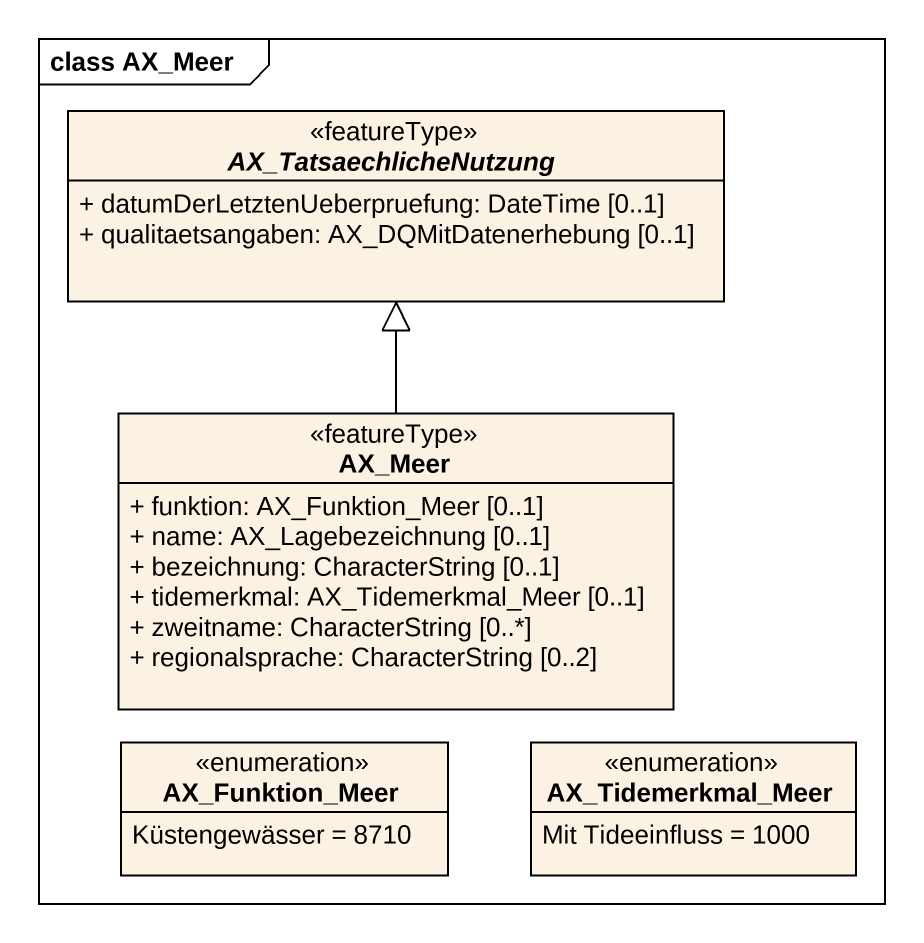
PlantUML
@startuml
mainframe class AX_Meer
hide circle
hide empty members
skinparam classAttributeIconSize 0
abstract class AX_TatsaechlicheNutzung <<featureType>> {
  + datumDerLetztenUeberpruefung: DateTime [0..1]
  + qualitaetsangaben: AX_DQMitDatenerhebung [0..1]
}
class AX_Meer <<featureType>> {
  + funktion: AX_Funktion_Meer [0..1]
  + name: AX_Lagebezeichnung [0..1]
  + bezeichnung: CharacterString [0..1]
  + tidemerkmal: AX_Tidemerkmal_Meer [0..1]
  + zweitname: CharacterString [0..*]
  + regionalsprache: CharacterString [0..2]
}
enum AX_Funktion_Meer {
  Küstengewässer = 8710
}
enum AX_Tidemerkmal_Meer {
  Mit Tideeinfluss = 1000
}
AX_Meer -up-|> AX_TatsaechlicheNutzung
@enduml
